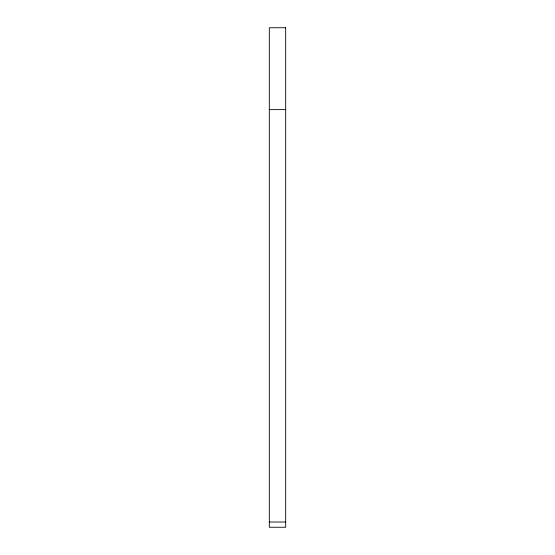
<?xml version="1.0" encoding="UTF-8"?>
<svg xmlns="http://www.w3.org/2000/svg" width="555" height="555" viewBox="0 0 555 555"><rect width="100%" height="100%" fill="white"/><g stroke="black" fill="none" stroke-linecap="round" stroke-linejoin="round"><path stroke-width="0.83" d="M269.314 109.633L285.686 109.633M269.314 522.012L285.686 522.012M285.686 27.75L269.314 27.75L269.314 527.25L285.686 527.25L285.686 27.75"/></g></svg>
